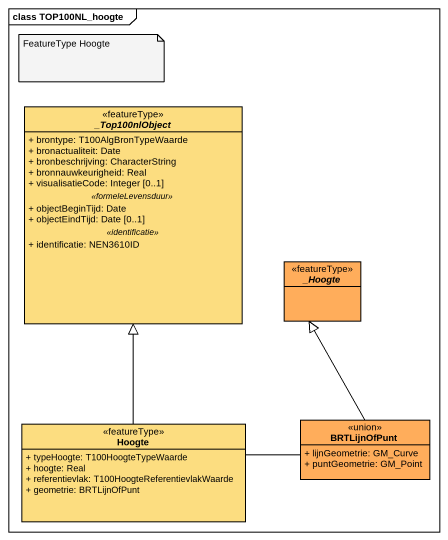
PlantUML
@startuml
mainframe class TOP100NL_hoogte
hide circle
hide empty members
skinparam classAttributeIconSize 0
abstract class "_Top100nlObject" as Top100nlObject <<featureType>> #FCDD80 {
  + brontype: T100AlgBronTypeWaarde
  + bronactualiteit: Date
  + bronbeschrijving: CharacterString
  + bronnauwkeurigheid: Real
  + visualisatieCode: Integer [0..1]
  .. <<formeleLevensduur>> ..
  + objectBeginTijd: Date
  + objectEindTijd: Date [0..1]
  .. <<identificatie>> ..
  + identificatie: NEN3610ID
}
abstract class "_Hoogte" as Hoogte <<featureType>> #FFAD5B
class "Hoogte" as Hoogte_2 <<featureType>> #FCDD80 {
  + typeHoogte: T100HoogteTypeWaarde
  + hoogte: Real
  + referentievlak: T100HoogteReferentievlakWaarde
  + geometrie: BRTLijnOfPunt
}
class BRTLijnOfPunt <<union>> #FFAD5B {
  + lijnGeometrie: GM_Curve
  + puntGeometrie: GM_Point
}
Hoogte_2 -up-|> Top100nlObject
Hoogte_2 -up-|> Hoogte
note as N1
  FeatureType Hoogte
end note
@enduml
